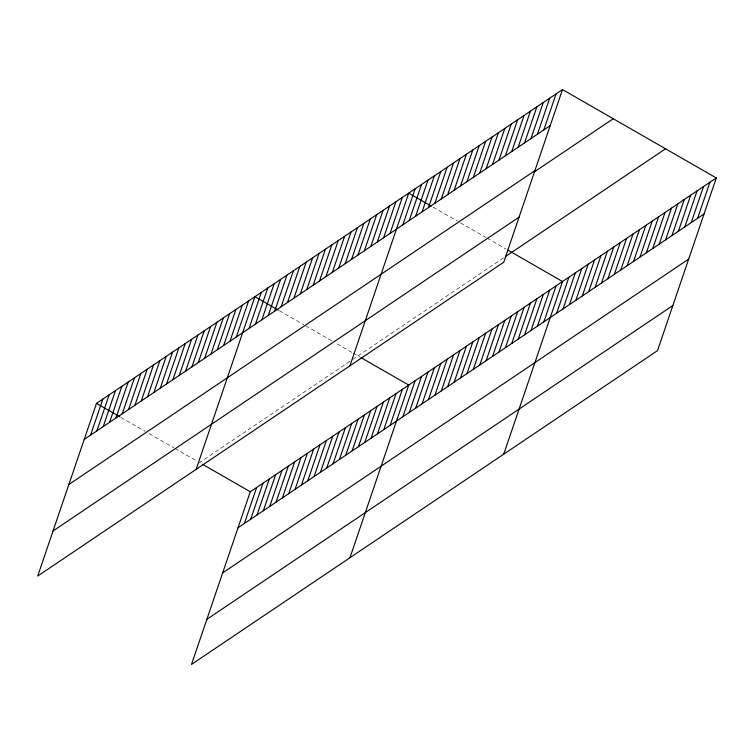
<?xml version="1.0" encoding="UTF-8"?>
<svg xmlns="http://www.w3.org/2000/svg" width="754" height="754" viewBox="0 0 754 754"><rect width="100%" height="100%" fill="white"/><g stroke="black" fill="none" stroke-linecap="round" stroke-linejoin="round"><path stroke-width="0.57" stroke-dasharray="3.77 2.83" d="M349.828 361.383L199.537 462.579L201.563 463.748M352.542 359.554L503.521 257.887M433.069 207.124L457.433 221.129M460.421 222.835L486.085 237.585M487.037 238.132L506.057 249.065M279.291 310.676L303.655 324.682M305.681 325.841L332.307 341.138M337.057 343.871L352.278 352.618M353.221 353.164L360.007 357.057M120.847 417.367L145.211 431.373M149.141 433.625L173.863 447.829M174.815 448.376L196.681 460.939"/><path stroke-width="1.13" d="M562.493 89.575L96.484 403.371L37.7 576.047L503.71 262.251L562.493 89.575L716.3 177.953L657.516 350.629L191.507 664.425L250.29 491.749L716.3 177.953M90.555 435.124L102.827 399.102M96.898 430.864L109.16 394.832M103.232 426.594L115.494 390.572M109.575 422.325L121.837 386.302M115.909 418.055L128.171 382.033M122.252 413.786L134.514 377.763M128.585 409.526L140.847 373.494M134.919 405.256L147.19 369.234M141.262 400.987L153.524 364.964M147.595 396.717L159.857 360.695M153.939 392.448L166.2 356.425M160.272 388.187L172.534 352.156M166.615 383.918L178.877 347.896M172.949 379.648L185.211 343.626M179.282 375.379L191.554 339.357M185.625 371.109L197.887 335.087M191.959 366.849L204.221 330.817M198.302 362.58L210.564 326.557M204.636 358.31L216.898 322.288M210.979 354.041L223.241 318.018M217.312 349.771L229.574 313.749M223.646 345.511L235.917 309.479M229.989 341.242L242.251 305.219M236.322 336.972L248.584 300.95M196.144 469.356L254.927 296.68L278.273 310.092M249.074 328.386L261.336 292.363M255.474 324.079L267.745 288.047M261.883 319.762L274.145 283.74M268.292 315.445L280.554 279.423M274.701 311.129L286.963 275.106M281.11 306.812L293.372 270.79M287.519 302.505L299.781 266.473M293.928 298.188L306.19 262.166M300.328 293.872L312.599 257.849M306.737 289.555L318.999 253.532M313.146 285.238L325.408 249.216M319.555 280.931L331.817 244.909M325.964 276.614L338.226 240.592M244.371 523.502L256.633 487.48M332.373 272.298L344.635 236.275M250.705 519.233L262.967 483.21M338.782 267.981L351.044 231.959M257.048 514.963L269.31 478.941M345.181 263.664L357.453 227.642M263.382 510.703L275.644 474.671M351.59 259.357L363.852 223.335M269.715 506.434L281.987 470.411M357.999 255.041L370.261 219.018M276.058 502.164L288.32 466.142M364.408 250.724L376.67 214.702M282.392 497.894L294.654 461.872M370.817 246.407L383.079 210.385M288.735 493.625L300.997 457.603M377.226 242.1L389.488 206.068M295.068 489.365L307.33 453.333M383.626 237.783L395.897 201.761M301.411 485.095L313.673 449.073M390.035 233.467L402.297 197.444M307.745 480.826L320.007 444.803M349.922 365.803L408.706 193.128L431.043 205.965M314.079 476.556L326.35 440.534M402.853 224.833L415.115 188.811M320.422 472.287L332.684 436.264M409.262 220.526L421.524 184.494M326.755 468.027L339.017 432.004M415.671 216.21L427.933 180.187M333.098 463.757L345.36 427.735M422.08 211.893L434.342 175.87M339.432 459.488L351.694 423.465M428.479 207.576L440.751 171.554M345.775 455.218L358.037 419.196M434.888 203.26L447.15 167.237M352.109 450.949L364.371 414.926M441.297 198.952L453.559 162.921M358.442 446.688L370.714 410.666M447.706 194.636L459.968 158.613M364.785 442.419L377.047 406.397M454.115 190.319L466.377 154.297M371.119 438.149L383.381 402.127M460.524 186.002L472.786 149.98M377.462 433.88L389.724 397.858M466.933 181.686L479.195 145.663M383.795 429.61L396.057 393.588M473.333 177.379L485.604 141.356M390.138 425.35L402.4 389.328M479.742 173.062L492.004 137.04M349.95 557.734L408.734 385.058L361.025 357.641M486.151 168.745L498.413 132.723M402.881 416.764L415.143 380.742M492.56 164.429L504.822 128.406M409.29 412.447L421.552 376.425M498.969 160.112L511.231 124.09M415.699 408.131L427.961 372.108M505.378 155.805L517.64 119.782M422.099 403.824L434.37 367.801M511.777 151.488L524.049 115.466M428.508 399.507L440.77 363.485M518.186 147.171L530.448 111.149M434.917 395.19L447.179 359.168M524.596 142.855L536.857 106.832M441.326 390.874L453.588 354.851M531.005 138.548L543.266 102.516M447.735 386.566L459.997 350.535M537.413 134.231L549.675 98.209M454.144 382.25L466.406 346.227M543.822 129.914L556.084 93.892M460.553 377.933L472.815 341.911M466.952 373.616L479.224 337.594M473.361 369.3L485.623 333.277M479.77 364.993L492.032 328.961M486.179 360.676L498.441 324.654M492.588 356.359L504.85 320.337M498.997 352.043L511.259 316.02M505.397 347.726L517.668 311.704M511.806 343.419L524.077 307.387M518.215 339.102L530.477 303.08M524.624 334.785L536.886 298.763M531.033 330.469L543.295 294.446M537.442 326.152L549.704 290.13M543.851 321.845L556.113 285.823M503.738 454.181L562.522 281.506L507.96 250.158M556.659 313.212L568.921 277.189M563.068 308.895L575.33 272.873M569.477 304.578L581.739 268.556M575.886 300.271L588.148 264.249M582.295 295.954L594.557 259.932M588.704 291.638L600.966 255.615M595.104 287.321L607.375 251.299M601.513 283.014L613.775 246.982M607.922 278.697L620.184 242.675M614.331 274.381L626.593 238.358M620.74 270.064L633.002 234.042M627.149 265.747L639.411 229.725M633.548 261.44L645.82 225.408M639.957 257.123L652.229 221.101M646.366 252.807L658.628 216.784M652.776 248.49L665.037 212.468M659.184 244.173L671.446 208.151M665.594 239.866L677.855 203.834M672.003 235.55L684.264 199.527M678.402 231.233L690.673 195.211M684.811 226.916L697.073 190.894M691.22 222.6L703.482 186.577M697.629 218.292L709.891 182.261M84.222 439.394L550.231 125.598M68.868 484.492L534.878 170.696M534.529 171.752L613.247 118.736M53.053 530.957L519.054 217.161M505.35 256.652L665.546 148.783M238.028 527.772L704.038 213.976M222.675 572.87L688.685 259.074M206.86 619.326L672.87 305.53M96.484 403.371L119.829 416.783M202.581 464.332L250.29 491.749"/></g></svg>
